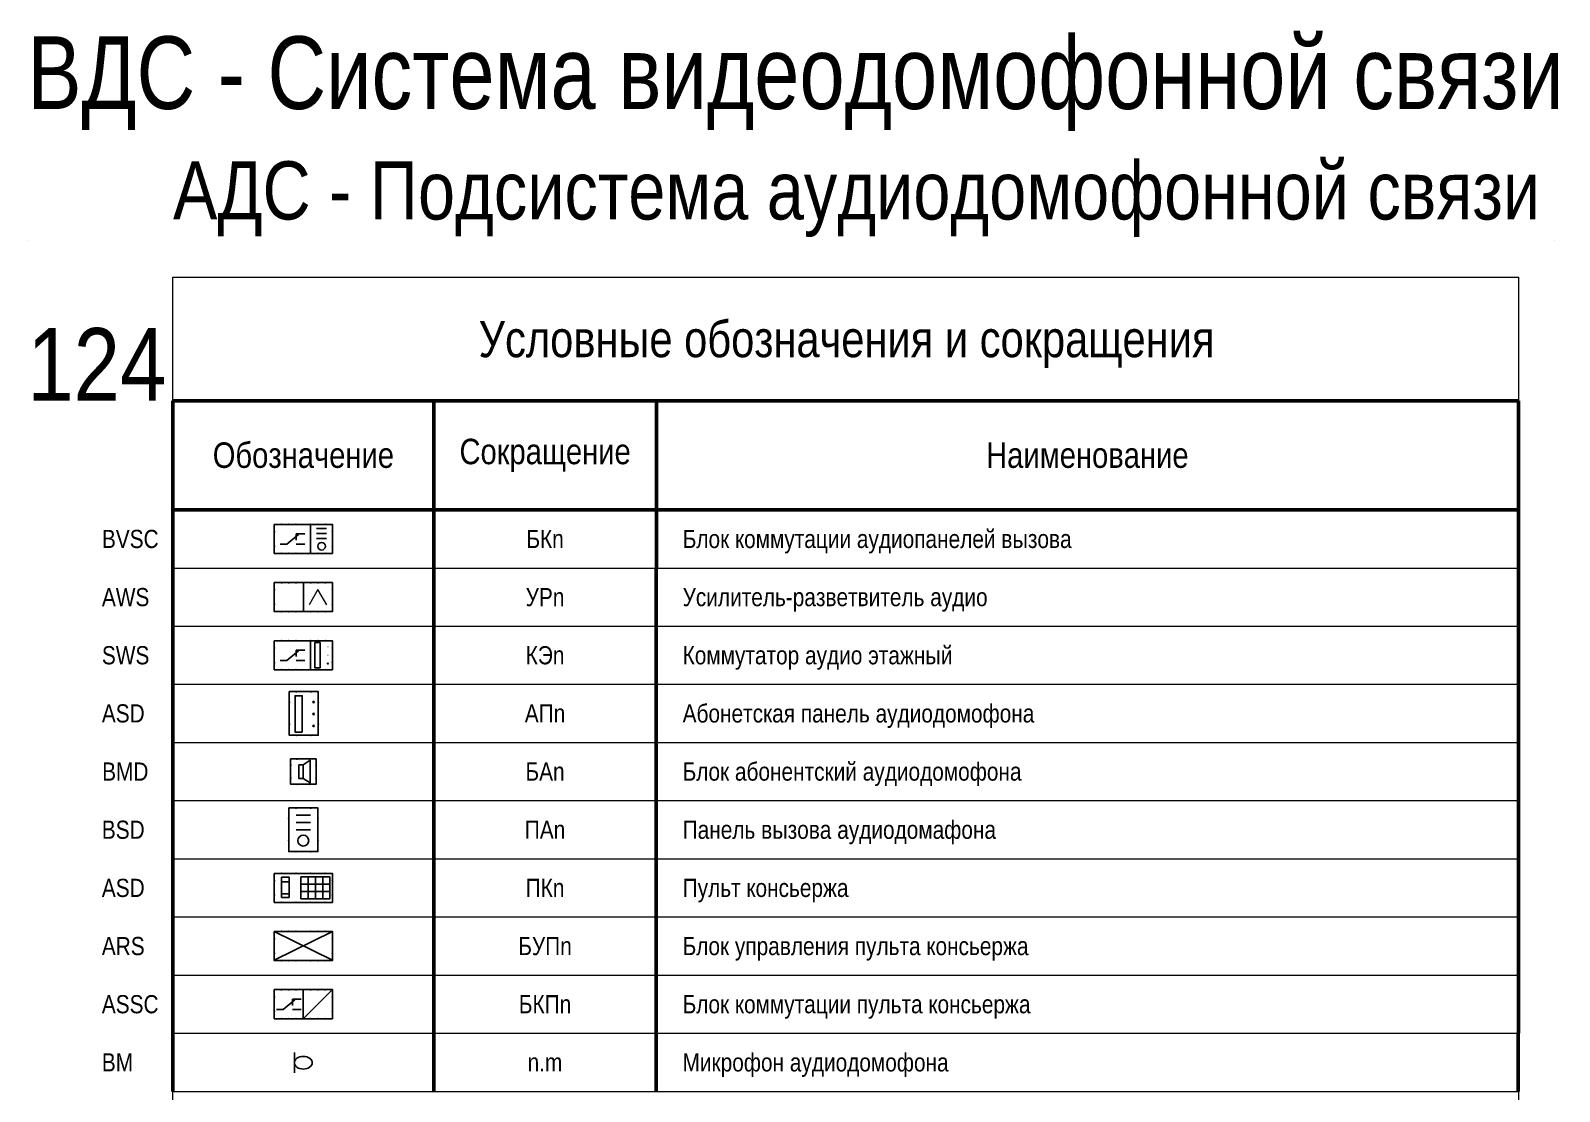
# Model space of a CAD drawing. Header units: millimetres. Extents: x -21000 to 351902, y -261781 to 19312.
# Drawn here: x 105042 to 126064, y -11700 to 2893 of the extents above; entities that cross this region are included whole.
import ezdxf
from ezdxf.enums import TextEntityAlignment as Align

# ---------------------------------------------------------------- set-up
doc = ezdxf.new("R2010")
doc.units = ezdxf.units.MM
doc.header["$MEASUREMENT"] = 0
doc.set_wipeout_variables(frame=1)
for name, color, linetype in [('_АДС', 124, 'Continuous'), ('_АТ-Имя', 7, 'Continuous'), ('_АТ-Спецификация', 7, 'Continuous'), ('_БЛ-Заливка', 7, 'Continuous'), ('_БЛ-Маска', 250, 'Continuous'), ('_БЛ-Рамки', 7, 'Continuous'), ('_ТТ-Телекамеры', 152, 'Continuous')]:
    doc.layers.add(name, color=color, linetype=linetype)
doc.layers.add('_АТ-Примечания', color=250, linetype='Continuous', plot=False)
doc.layers.add('NOPRINT', color=50, linetype='Continuous', plot=False)
doc.layers.add('_БЛ-Таблицы рамки', color=7, linetype='Continuous', lineweight=0)
doc.styles.add('Arial_Narrow_shtamp', font='ARIALN.TTF')
doc.styles.add('ArialN-2.5', font='ARIALN.TTF', dxfattribs={"height": 2.5})
doc.styles.add('ArialN-250', font='ARIALN.TTF', dxfattribs={"height": 250})
doc.styles.add('ArialN-3.5', font='ARIALN.TTF', dxfattribs={"height": 3.5})
doc.styles.add('ArialN-5', font='ARIALN.TTF', dxfattribs={"height": 5})
doc.styles.add('AT-Шрифт', font='ARIALN.TTF', dxfattribs={"height": 250})
doc.styles.add('Times New Roman', font='arial.ttf', dxfattribs={"width": 0.8, "height": 2.5})

# ---------------------------------------------------------------- blocks, each defined once
blk = doc.blocks.new('*U2')
at = {"layer": 'NOPRINT', "lineweight": 0}
for points in [[(0, 297), (0, 297), (0, 297), (0, 297)], [(210, 297), (210, 297), (210, 297), (210, 297)], [(20, 292), (205, 292), (205, 5), (20, 5)], [(0, 0), (0, 0), (0, 0), (0, 0)], [(210, 0), (210, 0), (210, 0), (210, 0)]]:
    blk.add_lwpolyline(points, close=True, dxfattribs=at)
for points in [[(205, 60), (202, 60)], [(205, 20), (202, 20)]]:
    blk.add_lwpolyline(points, dxfattribs=at)
at = {"layer": 'NOPRINT', "lineweight": 0, "insert": (194.15, 7.61), "char_height": 2.5, "attachment_point": 5, "style": 'Arial_Narrow_shtamp'}
blk.add_mtext_dynamic_manual_height_columns('Формат А4', width=23.585, gutter_width=12.5, heights=[0], dxfattribs=at)
at = {"layer": 'NOPRINT', "color": 1, "lineweight": 0, "style": 'Arial_Narrow_shtamp'}
blk.add_attdef('N_LISTA', text='', height=2, dxfattribs=at).set_placement((90.17, 7.42), align=Align.MIDDLE_LEFT)
blk = doc.blocks.new('УГО_Заголовок')
at = {"layer": '_БЛ-Таблицы рамки', "lineweight": 50}
for points in [[(185, -17), (0, -17)], [(0, -17), (0, -32)], [(35.87, -32), (35.87, -17)], [(66.47, -32), (66.47, -17)], [(185, -32), (185, -17)], [(0, -32), (185, -32)]]:
    blk.add_lwpolyline(points, dxfattribs=at)
at = {"lineweight": 0, "char_height": 3.5, "attachment_point": 5, "style": 'ArialN-3.5'}
for s, insert, width in [('Обозначение', (17.93, -24.5), 35.866), ('Сокращение', (51.17, -24.5), 30.5993), ('Наименование', (125.73, -24.5), 118.5347)]:
    blk.add_mtext(s, dxfattribs=dict(at, insert=insert, width=width))
at = {"lineweight": -2, "style": 'ArialN-5', "flags": 8}
blk.add_attdef('УОИС_ЗАГОЛОВОК', text='', height=5, dxfattribs=at).set_placement((92.62, -9.5), align=Align.MIDDLE_CENTER)
blk = doc.blocks.new('*U5')
at = {"layer": '_БЛ-Таблицы рамки', "lineweight": 50}
for points in [[(0, -8), (0, 0)], [(35.87, -8), (35.87, 0)], [(66.47, -8), (66.47, 0)], [(185, -8), (185, 0)]]:
    blk.add_lwpolyline(points, dxfattribs=at)
at = {"layer": '_БЛ-Таблицы рамки', "lineweight": 0}
for points in [[(0, -8), (35.87, -8)], [(35.87, -8), (66.47, -8)], [(66.47, -8), (185, -8)]]:
    blk.add_lwpolyline(points, dxfattribs=at)
at = {"ltscale": 100, "style": 'ArialN-2.5'}
blk.add_attdef('СОКРАЩЕНИЕ_УГО', text='', height=2.5, dxfattribs=at).set_placement((51.17, -4), align=Align.MIDDLE_CENTER)
blk.add_attdef('НАИМЕНОВАНИЕ_УГО', text='', height=2.5, dxfattribs=at).set_placement((70.09, -4), align=Align.MIDDLE_LEFT)
blk = doc.blocks.new('АУад')
at = {"layer": '_АТ-Примечания', "ltscale": 100, "style": 'AT-Шрифт', "flags": 1}
blk.add_attdef('COMMENT3', (-1.75, -3.13), '', height=0.25, dxfattribs=at)
blk.add_wipeout([(-1.75, 1.75), (1.75, 1.75), (1.75, -1.75), (-1.75, -1.75)]).dxf.layer = '_БЛ-Маска'
at = {"ltscale": 100}
for p, q in [((0, 0.94), (0, -0.94)), ((0, -0.94), (0, 0.94))]:
    blk.add_line(p, q, dxfattribs=at)
blk.add_lwpolyline([(-1.75, 1.75), (1.75, 1.75), (1.75, -1.75), (-1.75, -1.75)], close=True)
blk.add_lwpolyline([(-0.62, 0.94), (0, 0.94), (0.94, 1.56), (0.94, -1.56), (0, -0.94), (-0.62, -0.94), (-0.62, 0.94)])
at = {"color": 0, "ltscale": 100}
for p in [(-1.75, 0.87), (-0.88, 1.75), (0.87, 1.75), (1.75, 0.87), (-1.75, -0.88), (-0.88, -1.75), (0.87, -1.75), (1.75, -0.88)]:
    blk.add_point(p, dxfattribs=at)
at = {"layer": '_АТ-Имя', "ltscale": 100, "style": 'AT-Шрифт'}
blk.add_attdef('NUMBER', text='', height=2, dxfattribs=at).set_placement((0, 1.75), align=Align.BOTTOM_CENTER)
at = {"layer": '_АТ-Примечания', "ltscale": 100, "style": 'AT-Шрифт', "flags": 1}
for tag, p in [('ABBREVIATION', (-1.75, -1.75)), ('COMMENT1', (-1.75, -2.21)), ('COMMENT2', (-1.75, -2.67))]:
    blk.add_attdef(tag, p, '', height=0.25, dxfattribs=at)
at = {"layer": '_АТ-Спецификация', "ltscale": 100, "style": 'AT-Шрифт', "flags": 1}
for tag, p in [('CODE', (-1.75, 0.25)), ('NUM', (-1.75, 1.75)), ('DESCRIPTION', (-1.75, 1.25)), ('NAME', (-1.75, 0.75)), ('MADEBY', (-1.75, -0.25)), ('POSITION', (-1.75, -0.75)), ('POSITION2', (-1.75, -1.25))]:
    blk.add_attdef(tag, p, '', height=0.25, dxfattribs=at)
blk = doc.blocks.new('БКа')
blk.add_wipeout([(0, 4), (8, 4), (8, 0), (0, 0)]).dxf.layer = '_БЛ-Маска'
for p, q in [((1.72, 1.29), (3.35, 2.59)), ((3.02, 2.71), (4.2, 2.71)), ((3.02, 2.71), (3.02, 1.84)), ((5, 4), (5, 0)), ((0.8, 1.29), (1.72, 1.29)), ((3.02, 1.29), (4.2, 1.29))]:
    blk.add_line(p, q)
at = {"color": 0, "linetype": 'ByBlock', "lineweight": -2, "ltscale": 100}
for p, q in [((7.2, 3.45), (5.8, 3.45)), ((5.8, 2.75), (7.2, 2.75)), ((5.8, 2.05), (7.2, 2.05))]:
    blk.add_line(p, q, dxfattribs=at)
blk.add_lwpolyline([(0, 4), (8, 4), (8, 0), (0, 0)], close=True)
blk.add_circle((6.5, 1), 0.525, dxfattribs=at)
for p in [(0, 3), (1, 4), (2, 4), (3, 4), (5, 4), (6, 4), (7, 4), (8, 3), (0, 1), (8, 1), (1, 0), (2, 0), (3, 0), (5, 0), (6, 0), (7, 0)]:
    blk.add_point(p, dxfattribs=at)
at = {"layer": '_АТ-Имя', "ltscale": 100, "style": 'AT-Шрифт'}
blk.add_attdef('NUMBER', text='', height=2, dxfattribs=at).set_placement((0, 4), align=Align.BOTTOM_LEFT)
at = {"layer": '_АТ-Примечания', "ltscale": 100, "style": 'AT-Шрифт', "flags": 1}
for tag, p in [('ABBREVIATION', (0, 0.5)), ('COMMENT1', (0, 0.04)), ('COMMENT2', (0, -0.42)), ('COMMENT3', (0, -0.88))]:
    blk.add_attdef(tag, p, '', height=0.25, dxfattribs=at)
at = {"layer": '_АТ-Спецификация', "ltscale": 100, "style": 'AT-Шрифт', "flags": 1}
for tag, p in [('NUM', (0, 4)), ('CODE', (0, 2.5)), ('DESCRIPTION', (0, 3.5)), ('NAME', (0, 3)), ('MADEBY', (0, 2)), ('POSITION', (0, 1.5)), ('POSITION2', (0, 1))]:
    blk.add_attdef(tag, p, '', height=0.25, dxfattribs=at)
blk = doc.blocks.new('УРА')
blk.add_lwpolyline([(1, 3.15), (3, 2), (1, 0.85), (1, 3.15)])
blk.add_wipeout([(0, 4), (8, 4), (8, 0), (0, 0)]).dxf.layer = '_БЛ-Маска'
blk.add_line((4, 4), (4, 0))
at = {"lineweight": 5}
for p, q in [((6, 3.06), (4.78, 0.94)), ((7.22, 0.94), (6, 3.06))]:
    blk.add_line(p, q, dxfattribs=at)
blk.add_lwpolyline([(0, 4), (8, 4), (8, 0), (0, 0)], close=True)
at = {"color": 0, "linetype": 'ByBlock', "lineweight": -2, "ltscale": 100}
for p in [(0, 3), (1, 4), (2, 4), (3, 4), (5, 4), (6, 4), (7, 4), (8, 3), (0, 1), (8, 1), (1, 0), (2, 0), (3, 0), (5, 0), (6, 0), (7, 0)]:
    blk.add_point(p, dxfattribs=at)
at = {"layer": '_БЛ-Заливка', "color": 124, "linetype": 'ByBlock', "lineweight": -2}
blk.add_solid([(1, 3.15), (1, 0.85), (3, 2), (1, 3.15)], dxfattribs=at)
at = {"layer": '_АТ-Имя', "ltscale": 100, "style": 'AT-Шрифт'}
blk.add_attdef('NUMBER', text='', height=2, dxfattribs=at).set_placement((0, 4), align=Align.BOTTOM_LEFT)
at = {"layer": '_АТ-Примечания', "ltscale": 100, "style": 'AT-Шрифт', "flags": 1}
for tag, p in [('ABBREVIATION', (0, 0.5)), ('COMMENT1', (0, 0.04)), ('COMMENT2', (0, -0.42)), ('COMMENT3', (0, -0.88))]:
    blk.add_attdef(tag, p, '', height=0.25, dxfattribs=at)
at = {"layer": '_АТ-Спецификация', "ltscale": 100, "style": 'AT-Шрифт', "flags": 1}
for tag, p in [('NUM', (0, 4)), ('CODE', (0, 2.5)), ('DESCRIPTION', (0, 3.5)), ('NAME', (0, 3)), ('MADEBY', (0, 2)), ('POSITION', (0, 1.5)), ('POSITION2', (0, 1))]:
    blk.add_attdef(tag, p, '', height=0.25, dxfattribs=at)
blk = doc.blocks.new('КАЭ')
blk.add_wipeout([(0, 4), (8, 4), (8, 0), (0, 0)]).dxf.layer = '_БЛ-Маска'
at = {"layer": '_БЛ-Заливка', "linetype": 'ByBlock', "lineweight": -2, "ltscale": 100}
h = blk.add_hatch(color=124, dxfattribs=at)
h.dxf.hatch_style = 1
h.paths.add_polyline_path([(7.45, 3.15, 1), (7.31, 3.15, 1)])
h.paths.add_polyline_path([(7.31, 2, 1), (7.45, 2, 1)])
h.paths.add_polyline_path([(7.45, 0.85, 1), (7.31, 0.85, 1)])
for p, q in [((1.72, 1.29), (3.35, 2.59)), ((3.02, 2.71), (4.2, 2.71)), ((3.02, 2.71), (3.02, 1.84)), ((5, 4), (5, 0)), ((0.8, 1.29), (1.72, 1.29)), ((3.02, 1.29), (4.2, 1.29))]:
    blk.add_line(p, q)
blk.add_lwpolyline([(0, 4), (8, 4), (8, 0), (0, 0)], close=True)
at = {"color": 0, "linetype": 'ByBlock', "lineweight": -2, "ltscale": 100}
blk.add_lwpolyline([(6.29, 0.25), (5.59, 0.25), (5.59, 3.75), (6.29, 3.75)], close=True, dxfattribs=at)
blk.add_circle((7.38, 0.85), 0.07, dxfattribs=at)
for p in [(0, 3), (1, 4), (2, 4), (3, 4), (5, 4), (6, 4), (7, 4), (8, 3), (0, 1), (8, 1), (1, 0), (2, 0), (3, 0), (5, 0), (6, 0), (7, 0)]:
    blk.add_point(p, dxfattribs=at)
at = {"layer": '_АТ-Имя', "ltscale": 100, "style": 'AT-Шрифт'}
blk.add_attdef('NUMBER', text='', height=2, dxfattribs=at).set_placement((0, 4), align=Align.BOTTOM_LEFT)
at = {"layer": '_АТ-Примечания', "ltscale": 100, "style": 'AT-Шрифт', "flags": 1}
for tag, p in [('ABBREVIATION', (0, 0.5)), ('COMMENT1', (0, 0.04)), ('COMMENT2', (0, -0.42)), ('COMMENT3', (0, -0.88))]:
    blk.add_attdef(tag, p, '', height=0.25, dxfattribs=at)
at = {"layer": '_АТ-Спецификация', "ltscale": 100, "style": 'AT-Шрифт', "flags": 1}
for tag, p in [('NUM', (0, 4)), ('CODE', (0, 2.5)), ('DESCRIPTION', (0, 3.5)), ('NAME', (0, 3)), ('MADEBY', (0, 2)), ('POSITION', (0, 1.5)), ('POSITION2', (0, 1))]:
    blk.add_attdef(tag, p, '', height=0.25, dxfattribs=at)
blk = doc.blocks.new('АПад')
blk.add_wipeout([(-2, 6), (2, 6), (2, 0), (-2, 0)]).dxf.layer = '_БЛ-Маска'
at = {"layer": '_БЛ-Заливка', "linetype": 'ByBlock', "lineweight": -2, "ltscale": 100}
h = blk.add_hatch(color=124, dxfattribs=at)
h.dxf.hatch_style = 1
h.paths.add_polyline_path([(1.45, 4.56, 1), (1.25, 4.56, 1)])
h.paths.add_polyline_path([(1.25, 2.92, 1), (1.45, 2.92, 1)])
h.paths.add_polyline_path([(1.45, 1.28, 1), (1.25, 1.28, 1)])
blk.add_lwpolyline([(-2, 6), (2, 6), (2, 0), (-2, 0)], close=True)
at = {"color": 0, "linetype": 'ByBlock', "lineweight": -2, "ltscale": 100}
blk.add_lwpolyline([(-0.2, 0.42), (-1.2, 0.42), (-1.2, 5.42), (-0.2, 5.42)], close=True, dxfattribs=at)
for centre in [(1.35, 4.56), (1.35, 2.92), (1.35, 1.28)]:
    blk.add_circle(centre, 0.1, dxfattribs=at)
at = {"color": 0, "ltscale": 100}
for p in [(-2, 4.5), (-1, 6), (1, 6), (2, 4.5), (-2, 1.5), (-1, 0), (1, 0), (2, 1.5)]:
    blk.add_point(p, dxfattribs=at)
at = {"layer": '_АТ-Имя', "ltscale": 100, "style": 'AT-Шрифт'}
blk.add_attdef('NUMBER', text='', height=2, dxfattribs=at).set_placement((0, 6), align=Align.BOTTOM_CENTER)
at = {"layer": '_АТ-Примечания', "ltscale": 100, "style": 'AT-Шрифт', "flags": 1}
for tag, p in [('ABBREVIATION', (-2, 2.5)), ('COMMENT1', (-2, 2.04)), ('COMMENT2', (-2, 1.58)), ('COMMENT3', (-2, 1.12))]:
    blk.add_attdef(tag, p, '', height=0.25, dxfattribs=at)
at = {"layer": '_АТ-Спецификация', "ltscale": 100, "style": 'AT-Шрифт', "flags": 1}
for tag, p in [('CODE', (-2, 4.5)), ('NUM', (-2, 6)), ('DESCRIPTION', (-2, 5.5)), ('NAME', (-2, 5)), ('MADEBY', (-2, 4)), ('POSITION', (-2, 3.5)), ('POSITION2', (-2, 3))]:
    blk.add_attdef(tag, p, '', height=0.25, dxfattribs=at)
blk = doc.blocks.new('ПАад')
blk.add_wipeout([(-2, 6), (2, 6), (2, 0), (-2, 0)]).translate(0, 0, 0).dxf.layer = '_БЛ-Маска'
at = {"color": 0, "linetype": 'ByBlock', "lineweight": -2, "ltscale": 100}
for p, q in [((1, 5, 0), (-1, 5, 0)), ((-1, 4, 0), (1, 4, 0)), ((-1, 3, 0), (1, 3, 0))]:
    blk.add_line(p, q, dxfattribs=at)
at = {"elevation": 0}
blk.add_lwpolyline([(-2, 6), (2, 6), (2, 0), (-2, 0)], close=True, dxfattribs=at)
at = {"color": 0, "linetype": 'ByBlock', "lineweight": -2, "ltscale": 100}
blk.add_circle((0, 1.5, 0), 0.75, dxfattribs=at)
at = {"color": 0, "ltscale": 100}
for p in [(-2, 4.5, 0), (-1, 6, 0), (1, 6, 0), (2, 4.5, 0), (-2, 1.5, 0), (-1, 0, 0), (1, 0, 0), (2, 1.5, 0)]:
    blk.add_point(p, dxfattribs=at)
at = {"layer": '_АТ-Имя', "ltscale": 100, "style": 'AT-Шрифт'}
blk.add_attdef('NUMBER', text='', height=2, dxfattribs=at).set_placement((0, 6, 0), align=Align.BOTTOM_CENTER)
at = {"layer": '_АТ-Примечания', "ltscale": 100, "style": 'AT-Шрифт', "flags": 1}
for tag, p in [('ABBREVIATION', (-2, 2.5, 0)), ('COMMENT1', (-2, 2.04, 0)), ('COMMENT2', (-2, 1.58, 0)), ('COMMENT3', (-2, 1.12, 0))]:
    blk.add_attdef(tag, p, '', height=0.25, dxfattribs=at)
at = {"layer": '_АТ-Спецификация', "ltscale": 100, "style": 'AT-Шрифт', "flags": 1}
for tag, p in [('CODE', (-2, 4.5, 0)), ('NUM', (-2, 6, 0)), ('DESCRIPTION', (-2, 5.5, 0)), ('NAME', (-2, 5, 0)), ('MADEBY', (-2, 4, 0)), ('POSITION', (-2, 3.5, 0)), ('POSITION2', (-2, 3, 0))]:
    blk.add_attdef(tag, p, '', height=0.25, dxfattribs=at)
blk = doc.blocks.new('ТПК')
blk.add_wipeout([(0, 4), (8, 4), (8, 0), (0, 0)]).dxf.layer = '_БЛ-Маска'
for p, q in [((1.02, 3.46), (1.02, 0.66)), ((1.02, 3.46), (2.05, 3.46)), ((1.02, 2.81), (2.05, 2.81)), ((2.05, 3.46), (2.05, 0.66)), ((3.67, 2.5), (7.67, 2.5)), ((4.67, 3.5), (4.67, 0.5)), ((5.67, 3.5), (5.67, 0.5)), ((6.67, 3.5), (6.67, 0.5)), ((1.02, 1.19), (2.05, 1.19)), ((1.02, 0.66), (2.05, 0.66)), ((3.67, 1.5), (7.67, 1.5))]:
    blk.add_line(p, q)
for points in [[(0, 4), (8, 4), (8, 0), (0, 0)], [(3.67, 3.5), (7.67, 3.5), (7.67, 0.5), (3.67, 0.5)]]:
    blk.add_lwpolyline(points, close=True)
at = {"color": 0, "linetype": 'ByBlock', "lineweight": -2, "ltscale": 100}
for p in [(0, 3), (1, 4), (3, 4), (5, 4), (7, 4), (8, 3), (0, 1), (1, 0), (3, 0), (5, 0), (7, 0), (8, 1)]:
    blk.add_point(p, dxfattribs=at)
at = {"layer": '_АТ-Имя', "ltscale": 100, "style": 'AT-Шрифт'}
blk.add_attdef('NUMBER', text='', height=2, dxfattribs=at).set_placement((0, 4), align=Align.BOTTOM_LEFT)
at = {"layer": '_АТ-Примечания', "ltscale": 100, "style": 'AT-Шрифт', "flags": 1}
for tag, p in [('ABBREVIATION', (0, 0.5)), ('COMMENT1', (0, 0.04)), ('COMMENT2', (0, -0.42)), ('COMMENT3', (0, -0.88))]:
    blk.add_attdef(tag, p, '', height=0.25, dxfattribs=at)
at = {"layer": '_АТ-Спецификация', "ltscale": 100, "style": 'AT-Шрифт', "flags": 1}
for tag, p in [('NUM', (0, 4)), ('CODE', (0, 2.5)), ('DESCRIPTION', (0, 3.5)), ('NAME', (0, 3)), ('MADEBY', (0, 2)), ('POSITION', (0, 1.5)), ('POSITION2', (0, 1))]:
    blk.add_attdef(tag, p, '', height=0.25, dxfattribs=at)
blk = doc.blocks.new('БУП')
blk.add_wipeout([(0, 4), (8, 4), (8, 0), (0, 0)]).dxf.layer = '_БЛ-Маска'
for p, q in [((0, 0.04), (8, 4)), ((8, 0.04), (0, 4))]:
    blk.add_line(p, q)
blk.add_lwpolyline([(0, 4), (8, 4), (8, 0), (0, 0)], close=True)
at = {"color": 0, "linetype": 'ByBlock', "lineweight": -2, "ltscale": 100}
for p in [(0, 3), (1, 4), (2, 4), (3, 4), (5, 4), (6, 4), (7, 4), (8, 3), (0, 1), (8, 1), (1, 0), (2, 0), (3, 0), (5, 0), (6, 0), (7, 0)]:
    blk.add_point(p, dxfattribs=at)
at = {"layer": '_АТ-Имя', "ltscale": 100, "style": 'AT-Шрифт'}
blk.add_attdef('NUMBER', text='', height=2, dxfattribs=at).set_placement((0, 4), align=Align.BOTTOM_LEFT)
at = {"layer": '_АТ-Примечания', "ltscale": 100, "style": 'AT-Шрифт', "flags": 1}
for tag, p in [('ABBREVIATION', (0, 0.5)), ('COMMENT1', (0, 0.04)), ('COMMENT2', (0, -0.42)), ('COMMENT3', (0, -0.88))]:
    blk.add_attdef(tag, p, '', height=0.25, dxfattribs=at)
at = {"layer": '_АТ-Спецификация', "ltscale": 100, "style": 'AT-Шрифт', "flags": 1}
for tag, p in [('NUM', (0, 4)), ('CODE', (0, 2.5)), ('DESCRIPTION', (0, 3.5)), ('NAME', (0, 3)), ('MADEBY', (0, 2)), ('POSITION', (0, 1.5)), ('POSITION2', (0, 1))]:
    blk.add_attdef(tag, p, '', height=0.25, dxfattribs=at)
blk = doc.blocks.new('БКП')
blk.add_wipeout([(0, 4), (8, 4), (8, 0), (0, 0)]).dxf.layer = '_БЛ-Маска'
for p, q in [((1.22, 1.29), (2.85, 2.59)), ((2.52, 2.71), (3.7, 2.71)), ((2.52, 2.71), (2.52, 1.84)), ((4, 0), (8, 4)), ((4, 4), (4, 0)), ((0.3, 1.29), (1.22, 1.29)), ((2.52, 1.29), (3.7, 1.29))]:
    blk.add_line(p, q)
blk.add_lwpolyline([(0, 4), (8, 4), (8, 0), (0, 0)], close=True)
at = {"color": 0, "linetype": 'ByBlock', "lineweight": -2, "ltscale": 100}
for p in [(0, 3), (1, 4), (2, 4), (3, 4), (5, 4), (6, 4), (7, 4), (8, 3), (0, 1), (8, 1), (1, 0), (2, 0), (3, 0), (5, 0), (6, 0), (7, 0)]:
    blk.add_point(p, dxfattribs=at)
at = {"layer": '_АТ-Имя', "ltscale": 100, "style": 'AT-Шрифт'}
blk.add_attdef('NUMBER', text='', height=2, dxfattribs=at).set_placement((0, 4), align=Align.BOTTOM_LEFT)
at = {"layer": '_АТ-Примечания', "ltscale": 100, "style": 'AT-Шрифт', "flags": 1}
for tag, p in [('ABBREVIATION', (0, 0.5)), ('COMMENT1', (0, 0.04)), ('COMMENT2', (0, -0.42)), ('COMMENT3', (0, -0.88))]:
    blk.add_attdef(tag, p, '', height=0.25, dxfattribs=at)
at = {"layer": '_АТ-Спецификация', "ltscale": 100, "style": 'AT-Шрифт', "flags": 1}
for tag, p in [('NUM', (0, 4)), ('CODE', (0, 2.5)), ('DESCRIPTION', (0, 3.5)), ('NAME', (0, 3)), ('MADEBY', (0, 2)), ('POSITION', (0, 1.5)), ('POSITION2', (0, 1))]:
    blk.add_attdef(tag, p, '', height=0.25, dxfattribs=at)
blk = doc.blocks.new('МАад')
at = {"layer": '_АТ-Имя', "ltscale": 100, "style": 'AT-Шрифт'}
blk.add_attdef('NUMBER', text='', height=2, dxfattribs=at).set_placement((0, 1.4), align=Align.BOTTOM_CENTER)
at = {"layer": '_АТ-Примечания', "ltscale": 100, "style": 'AT-Шрифт', "flags": 1}
for tag, p in [('COMMENT1', (0, -2.56)), ('COMMENT2', (0, -3.02)), ('COMMENT3', (0, -3.48))]:
    blk.add_attdef(tag, p, '', height=0.25, dxfattribs=at)
at = {"color": 0}
blk.add_wipeout([(2.1, -0.61), (2.07, -0.63), (2.04, -0.65), (2.01, -0.67), (1.99, -0.68), (1.96, -0.7), (1.93, -0.72), (1.9, -0.73), (1.87, -0.74), (1.84, -0.76), (1.8, -0.77), (1.77, -0.78), (1.74, -0.79), (1.71, -0.8), (1.68, -0.81), (1.65, -0.82), (1.61, -0.83), (1.58, -0.83), (1.55, -0.84), (1.52, -0.85), (1.48, -0.85), (1.45, -0.85), (1.42, -0.86), (1.38, -0.86), (1.35, -0.86), (1.32, -0.87), (1.29, -0.87), (1.25, -0.87), (1.22, -0.87), (1.19, -0.87), (1.15, -0.87), (1.12, -0.87), (1.09, -0.86), (1.05, -0.86), (1.02, -0.86), (0.99, -0.85), (0.95, -0.85), (0.92, -0.84), (0.89, -0.84), (0.86, -0.83), (0.82, -0.82), (0.79, -0.81), (0.76, -0.8), (0.73, -0.79), (0.7, -0.78), (0.67, -0.77), (0.63, -0.76), (0.6, -0.75), (0.57, -0.74), (0.54, -0.72), (0.51, -0.71), (0.48, -0.69), (0.46, -0.68), (0.43, -0.66), (0.4, -0.64), (0.37, -0.62), (0.34, -0.6), (0.32, -0.58), (0.29, -0.56), (0.27, -0.54), (0.24, -0.52), (0.22, -0.49), (0.2, -0.47), (0.17, -0.45), (0.15, -0.42), (0.13, -0.39), (0.11, -0.37), (0.1, -0.34), (0.08, -0.31), (0.06, -0.28), (0.05, -0.25), (0.04, -0.22), (0.03, -0.19), (0.02, -0.15), (0.01, -0.12), (0.01, -0.09), (0, -0.06), (0, -0.02), (0, 0.01), (0, 0.04), (0, 0.08), (0.01, 0.11), (0.02, 0.14), (0.02, 0.17), (0.03, 0.21), (0.05, 0.24), (0.06, 0.27), (0.07, 0.3), (0.09, 0.33), (0.11, 0.35), (0.13, 0.38), (0.14, 0.41), (0.17, 0.44), (0.19, 0.46), (0.21, 0.48), (0.23, 0.51), (0.26, 0.53), (0.28, 0.55), (0.31, 0.57), (0.33, 0.59), (0.36, 0.61), (0.39, 0.63), (0.42, 0.65), (0.44, 0.67), (0.47, 0.68), (0.5, 0.7), (0.53, 0.72), (0.56, 0.73), (0.59, 0.74), (0.62, 0.76), (0.65, 0.77), (0.68, 0.78), (0.72, 0.79), (0.75, 0.8), (0.78, 0.81), (0.81, 0.82), (0.84, 0.83), (0.88, 0.83), (0.91, 0.84), (0.94, 0.85), (0.97, 0.85), (1.01, 0.85), (1.04, 0.86), (1.07, 0.86), (1.11, 0.86), (1.14, 0.87), (1.17, 0.87), (1.21, 0.87), (1.24, 0.87), (1.27, 0.87), (1.31, 0.87), (1.34, 0.87), (1.37, 0.86), (1.4, 0.86), (1.44, 0.86), (1.47, 0.85), (1.5, 0.85), (1.54, 0.84), (1.57, 0.84), (1.6, 0.83), (1.63, 0.82), (1.67, 0.81), (1.7, 0.8), (1.73, 0.79), (1.76, 0.78), (1.79, 0.77), (1.82, 0.76), (1.85, 0.75), (1.88, 0.74), (1.91, 0.72), (1.94, 0.71), (1.97, 0.69), (2, 0.68), (2.03, 0.66), (2.06, 0.64), (2.09, 0.62), (2.11, 0.6), (2.14, 0.58), (2.17, 0.56), (2.19, 0.54), (2.22, 0.52), (2.24, 0.49), (2.26, 0.47), (2.28, 0.45), (2.31, 0.42), (2.33, 0.39), (2.34, 0.37), (2.36, 0.34), (2.38, 0.31), (2.39, 0.28), (2.41, 0.25), (2.42, 0.22), (2.43, 0.19), (2.44, 0.15), (2.45, 0.12), (2.45, 0.09), (2.46, 0.06), (2.46, 0.02), (2.46, -0.01), (2.46, -0.04), (2.45, -0.08), (2.45, -0.11), (2.44, -0.14), (2.43, -0.17), (2.42, -0.21), (2.41, -0.24), (2.4, -0.27), (2.38, -0.3), (2.37, -0.33), (2.35, -0.35), (2.33, -0.38), (2.31, -0.41), (2.29, -0.44), (2.27, -0.46), (2.25, -0.48), (2.23, -0.51), (2.2, -0.53), (2.18, -0.55), (2.15, -0.57), (2.13, -0.59)], dxfattribs=at).dxf.layer = '_БЛ-Маска'
blk.add_line((0, 1.4), (0, -1.4), dxfattribs=at)
blk.add_ellipse((1.23, 0), major_axis=(-1.23, 0), ratio=0.707107, start_param=2.356194490192419, end_param=8.639379797372005, dxfattribs=at)
at = {"layer": '_АТ-Примечания', "ltscale": 100, "style": 'AT-Шрифт', "flags": 1}
blk.add_attdef('ABBREVIATION', (0, -2.1), '', height=0.25, dxfattribs=at)
at = {"layer": '_АТ-Спецификация', "ltscale": 100, "style": 'AT-Шрифт', "flags": 1}
for tag, p in [('CODE', (0, -0.1)), ('NUM', (0, 1.4)), ('DESCRIPTION', (0, 0.9)), ('NAME', (0, 0.4)), ('MADEBY', (0, -0.6)), ('POSITION', (0, -1.1)), ('POSITION2', (0, -1.6))]:
    blk.add_attdef(tag, p, '', height=0.25, dxfattribs=at)

msp = doc.modelspace()

# ---------------------------------------------------------------- block references
at = {"color": 6, "lineweight": 0}
ref = msp.add_blockref('УГО_Заголовок', (107000, -500), dxfattribs=dict(at, xscale=100, yscale=100, zscale=100))
ref.add_attrib('УОИС_ЗАГОЛОВОК', 'Условные обозначения и сокращения', dxfattribs={"lineweight": -2, "height": 500, "style": 'ArialN-5'}).set_placement((116262, -1350), align=Align.MIDDLE_CENTER)
at = {"xscale": 100, "yscale": 100, "zscale": 100}
for p, values in [((107000, -3700), {'СОКРАЩЕНИЕ_УГО': 'БКn', 'НАИМЕНОВАНИЕ_УГО': 'Блок коммутации аудиопанелей вызова'}), ((106999, -4500), {'СОКРАЩЕНИЕ_УГО': 'УРn', 'НАИМЕНОВАНИЕ_УГО': 'Усилитель-разветвитель аудио'}), ((106999, -5300), {'СОКРАЩЕНИЕ_УГО': 'КЭn', 'НАИМЕНОВАНИЕ_УГО': 'Коммутатор аудио этажный'}), ((106999, -6100), {'СОКРАЩЕНИЕ_УГО': 'АПn', 'НАИМЕНОВАНИЕ_УГО': 'Абонетская панель аудиодомофона'}), ((106999, -6900), {'СОКРАЩЕНИЕ_УГО': 'БАn', 'НАИМЕНОВАНИЕ_УГО': 'Блок абонентский аудиодомофона'}), ((106999, -7700), {'СОКРАЩЕНИЕ_УГО': 'ПАn', 'НАИМЕНОВАНИЕ_УГО': 'Панель вызова аудиодомафона'}), ((106999, -8500), {'СОКРАЩЕНИЕ_УГО': 'ПКn', 'НАИМЕНОВАНИЕ_УГО': 'Пульт консьержа'}), ((106999, -9300), {'СОКРАЩЕНИЕ_УГО': 'БУПn', 'НАИМЕНОВАНИЕ_УГО': 'Блок управления пульта консьержа'}), ((106999, -10100), {'СОКРАЩЕНИЕ_УГО': 'БКПn', 'НАИМЕНОВАНИЕ_УГО': 'Блок коммутации пульта консьержа'}), ((106998, -10900), {'СОКРАЩЕНИЕ_УГО': 'n.m', 'НАИМЕНОВАНИЕ_УГО': 'Микрофон аудиодомофона'})]:
    msp.add_blockref('*U5', p, dxfattribs=at).add_auto_attribs(values)
at = {"layer": '_БЛ-Рамки', "ltscale": 100, "xscale": 100, "yscale": 100, "zscale": 100}
for p in [(105000, -29700), (126000, -29700)]:
    msp.add_blockref('*U2', p, dxfattribs=at).add_auto_attribs({'N_LISTA': '1'})

# ---------------------------------------------------------------- texts
at = {"style": 'ArialN-250'}
for s, p in [('BVSC', (106023, -4100, -900)), ('AWS ', (106023, -4900, -900)), ('SWS', (106023, -5700, -900)), ('ASD', (106022, -6500, -900)), ('ВМD', (106026, -7300, -900)), ('ВSD', (106022, -8100, -900)), ('ASD', (106022, -8900, -900)), ('ARS', (106022, -9700, -900)), ('ASSC', (106022, -10500, -900))]:
    msp.add_text(s, height=250, dxfattribs=at).set_placement(p, align=Align.MIDDLE_LEFT)
at = {"color": 3, "style": 'ArialN-250'}
msp.add_text('ВМ', height=250, dxfattribs=at).set_placement((106022, -11300, -900), align=Align.MIDDLE_LEFT)
at = {"layer": '_АДС', "color": 124, "style": 'AT-Шрифт'}
for s, height, p in [('АДС - Подсистема аудиодомофонной связи', 800, (107000, 294, -900)), ('124', 1000, (104997, -2200, -900))]:
    msp.add_text(s, height=height, dxfattribs=at).set_placement(p)
at = {"layer": '_ТТ-Телекамеры', "color": 152, "style": 'Times New Roman', "width": 0.8}
msp.add_text('ВДС - Система видеодомофонной связи', height=1000, dxfattribs=at).set_placement((104997, 1814, -900))

# ---------------------------------------------------------------- next in the draw order: block references
at = {"layer": '_АДС', "ltscale": 100, "xscale": 100, "yscale": 100, "zscale": 0.1}
for name, p in [('БКа', (108393, -4300)), ('УРА', (108393, -5100)), ('КАЭ', (108393, -5900)), ('АПад', (108798, -6800)), ('ПАад', (108792, -8400)), ('ТПК', (108392, -9100)), ('БУП', (108392, -9900)), ('БКП', (108392, -10700)), ('МАад', (108669, -11306))]:
    msp.add_blockref(name, p, dxfattribs=at)
at = {"layer": '_АДС', "xscale": 100, "yscale": 100, "zscale": 0.1}
msp.add_blockref('АУад', (108792, -7300), dxfattribs=at)

doc.saveas('drawing.dxf')
